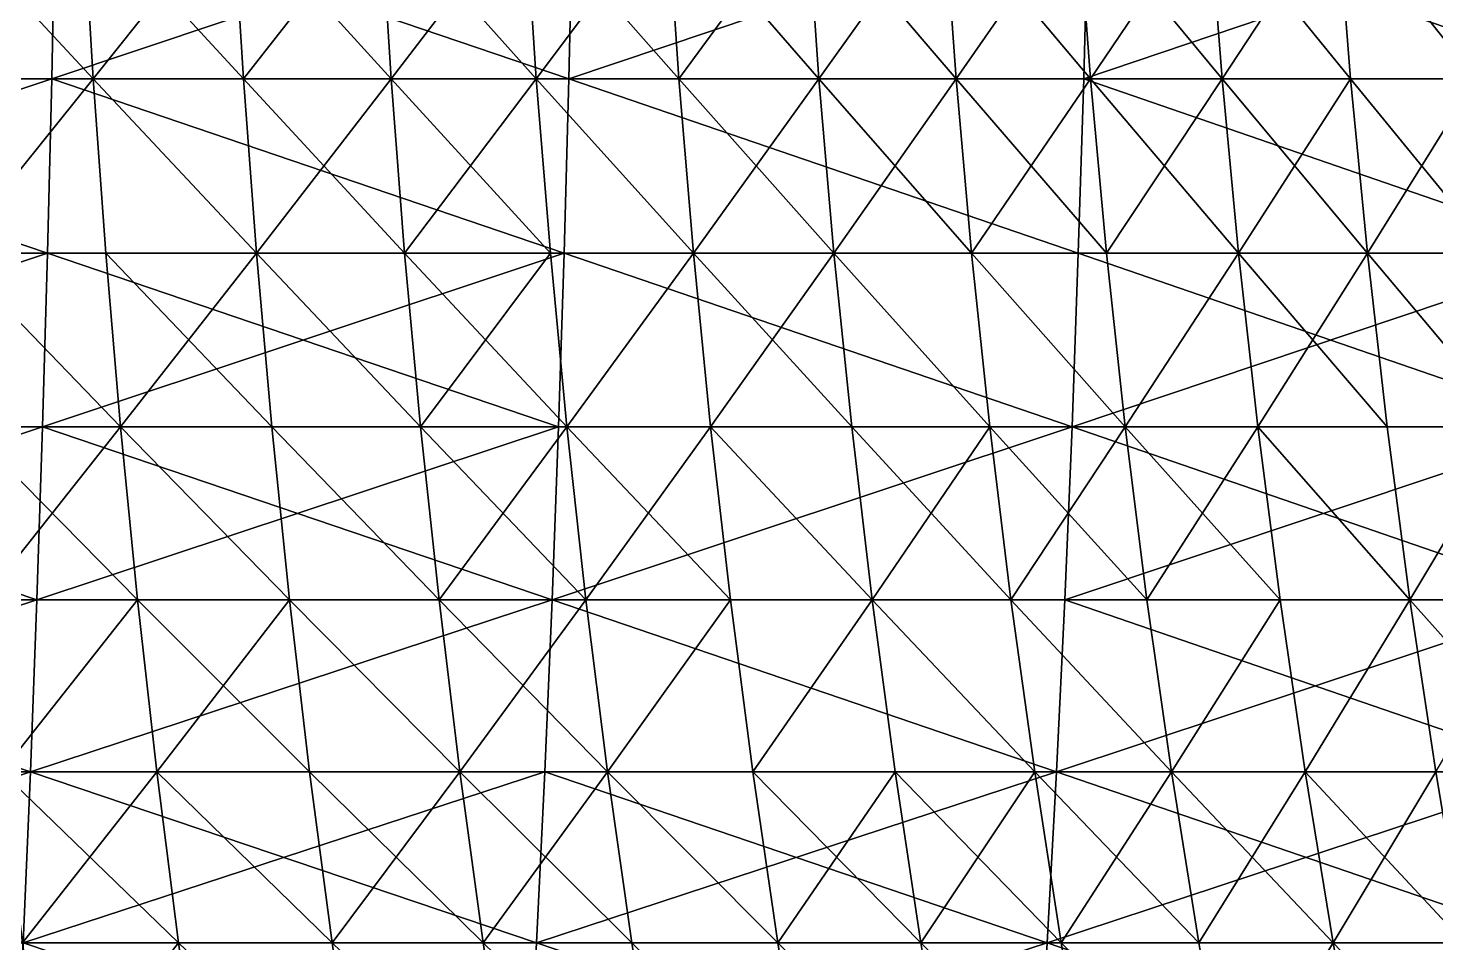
# Model space of a CAD drawing. Header units: millimetres. Extents: x -3250 to 6200, y -3250 to 3250.
# Drawn here: x 4213 to 4372.6, y -197.4 to -93.7 of the extents above; entities that cross this region are included whole.
import ezdxf

# ---------------------------------------------------------------- set-up
doc = ezdxf.new("R2010")
doc.units = ezdxf.units.MM
doc.header["$MEASUREMENT"] = 0
doc.layers.add('MESH_3D', color=2, linetype='CONTINUOUS')

msp = doc.modelspace()

# ---------------------------------------------------------------- linework, layer by layer
at = {"layer": 'MESH_3D'}
for points in [[(4156.78, -99.47, 432.95), (4216.07, -79.65, 440.38), (4215.68, -99.47, 442.58)], [(4157.11, -79.65, 430.74), (4216.07, -79.65, 440.38), (4156.78, -99.47, 432.95)], [(4216.07, -79.65, 26259.62), (4157.11, -79.65, 26269.26), (4156.78, -99.47, 26267.05)], [(4216.07, -79.65, 26259.62), (4156.78, -99.47, 26267.05), (4215.68, -99.47, 26257.42)], [(4203.1, -99.47, 2101.8), (4219.22, -79.65, 2113.98), (4201.99, -79.65, 2103.74)], [(4220.39, -99.47, 24587.93), (4203.1, -99.47, 24598.2), (4201.99, -79.65, 24596.26)], [(4220.39, -99.47, 24587.93), (4201.99, -79.65, 24596.26), (4219.22, -79.65, 24586.02)], [(4203.1, -99.47, 2101.8), (4220.39, -99.47, 2112.07), (4219.22, -79.65, 2113.98)], [(4216.07, -79.65, 440.38), (4274.32, -99.47, 453.67), (4215.68, -99.47, 442.58)], [(4274.76, -79.65, 26248.52), (4216.07, -79.65, 26259.62), (4215.68, -99.47, 26257.42)], [(4274.76, -79.65, 26248.52), (4215.68, -99.47, 26257.42), (4274.32, -99.47, 26246.33)], [(4216.07, -79.65, 440.38), (4274.76, -79.65, 451.48), (4274.32, -99.47, 453.67)], [(4220.39, -99.47, 2112.07), (4236.19, -79.65, 2124.64), (4219.22, -79.65, 2113.98)], [(4237.41, -99.47, 24577.24), (4219.22, -79.65, 24586.02), (4236.19, -79.65, 24575.36)], [(4237.41, -99.47, 24577.24), (4220.39, -99.47, 24587.93), (4219.22, -79.65, 24586.02)], [(4220.39, -99.47, 2112.07), (4237.41, -99.47, 2122.76), (4236.19, -79.65, 2124.64)], [(4237.41, -99.47, 2122.76), (4252.9, -79.65, 2135.72), (4236.19, -79.65, 2124.64)], [(4254.15, -99.47, 24566.12), (4236.19, -79.65, 24575.36), (4252.9, -79.65, 24564.28)], [(4254.15, -99.47, 24566.12), (4237.41, -99.47, 24577.24), (4236.19, -79.65, 24575.36)], [(4237.41, -99.47, 2122.76), (4254.15, -99.47, 2133.88), (4252.9, -79.65, 2135.72)], [(4254.15, -99.47, 2133.88), (4269.32, -79.65, 2147.22), (4252.9, -79.65, 2135.72)], [(4270.62, -99.47, 24554.59), (4254.15, -99.47, 24566.12), (4252.9, -79.65, 24564.28)], [(4270.62, -99.47, 24554.59), (4252.9, -79.65, 24564.28), (4269.32, -79.65, 24552.78)], [(4254.15, -99.47, 2133.88), (4270.62, -99.47, 2145.41), (4269.32, -79.65, 2147.22)], [(4270.62, -99.47, 2145.41), (4285.44, -79.65, 2159.13), (4269.32, -79.65, 2147.22)], [(4286.79, -99.47, 24542.66), (4270.62, -99.47, 24554.59), (4269.32, -79.65, 24552.78)], [(4286.79, -99.47, 24542.66), (4269.32, -79.65, 24552.78), (4285.44, -79.65, 24540.87)], [(4270.62, -99.47, 2145.41), (4286.79, -99.47, 2157.34), (4285.44, -79.65, 2159.13)], [(4274.32, -99.47, 453.67), (4333.17, -79.65, 464.05), (4332.67, -99.47, 466.23)], [(4274.76, -79.65, 451.48), (4333.17, -79.65, 464.05), (4274.32, -99.47, 453.67)], [(4333.17, -79.65, 26235.95), (4274.32, -99.47, 26246.33), (4332.67, -99.47, 26233.77)], [(4333.17, -79.65, 26235.95), (4274.76, -79.65, 26248.52), (4274.32, -99.47, 26246.33)], [(4286.79, -99.47, 2157.34), (4301.27, -79.65, 2171.43), (4285.44, -79.65, 2159.13)], [(4302.66, -99.47, 24530.32), (4286.79, -99.47, 24542.66), (4285.44, -79.65, 24540.87)], [(4302.66, -99.47, 24530.32), (4285.44, -79.65, 24540.87), (4301.27, -79.65, 24528.57)], [(4286.79, -99.47, 2157.34), (4302.66, -99.47, 2169.68), (4301.27, -79.65, 2171.43)], [(4302.66, -99.47, 2169.68), (4316.79, -79.65, 2184.12), (4301.27, -79.65, 2171.43)], [(4318.22, -99.47, 24517.59), (4302.66, -99.47, 24530.32), (4301.27, -79.65, 24528.57)], [(4318.22, -99.47, 24517.59), (4301.27, -79.65, 24528.57), (4316.79, -79.65, 24515.88)], [(4302.66, -99.47, 2169.68), (4318.22, -99.47, 2182.41), (4316.79, -79.65, 2184.12)], [(4318.22, -99.47, 2182.41), (4331.98, -79.65, 2197.19), (4316.79, -79.65, 2184.12)], [(4333.46, -99.47, 24504.48), (4316.79, -79.65, 24515.88), (4331.98, -79.65, 24502.81)], [(4333.46, -99.47, 24504.48), (4318.22, -99.47, 24517.59), (4316.79, -79.65, 24515.88)], [(4318.22, -99.47, 2182.41), (4333.46, -99.47, 2195.52), (4331.98, -79.65, 2197.19)], [(4333.46, -99.47, 2195.52), (4346.84, -79.65, 2210.64), (4331.98, -79.65, 2197.19)], [(4348.36, -99.47, 24490.99), (4333.46, -99.47, 24504.48), (4331.98, -79.65, 24502.81)], [(4348.36, -99.47, 24490.99), (4331.98, -79.65, 24502.81), (4346.84, -79.65, 24489.36)], [(4333.17, -79.65, 464.05), (4390.69, -99.47, 480.23), (4332.67, -99.47, 466.23)], [(4391.24, -79.65, 26221.93), (4332.67, -99.47, 26233.77), (4390.69, -99.47, 26219.77)], [(4391.24, -79.65, 26221.93), (4333.17, -79.65, 26235.95), (4332.67, -99.47, 26233.77)], [(4333.17, -79.65, 464.05), (4391.24, -79.65, 478.07), (4390.69, -99.47, 480.23)], [(4333.46, -99.47, 2195.52), (4348.36, -99.47, 2209.01), (4346.84, -79.65, 2210.64)], [(4348.36, -99.47, 2209.01), (4361.37, -79.65, 2224.46), (4346.84, -79.65, 2210.64)], [(4362.92, -99.47, 24477.14), (4348.36, -99.47, 24490.99), (4346.84, -79.65, 24489.36)], [(4362.92, -99.47, 24477.14), (4346.84, -79.65, 24489.36), (4361.37, -79.65, 24475.54)], [(4348.36, -99.47, 2209.01), (4362.92, -99.47, 2222.86), (4361.37, -79.65, 2224.46)], [(4361.37, -79.65, 2224.46), (4377.14, -99.47, 2237.08), (4375.54, -79.65, 2238.63)], [(4362.92, -99.47, 2222.86), (4377.14, -99.47, 2237.08), (4361.37, -79.65, 2224.46)], [(4377.14, -99.47, 24462.92), (4362.92, -99.47, 24477.14), (4361.37, -79.65, 24475.54)], [(4377.14, -99.47, 24462.92), (4361.37, -79.65, 24475.54), (4375.54, -79.65, 24461.37)], [(4156.78, -99.47, 432.95), (4215.2, -119.23, 445.26), (4156.37, -119.23, 435.64)], [(4215.68, -99.47, 26257.42), (4156.37, -119.23, 26264.36), (4215.2, -119.23, 26254.74)], [(4215.68, -99.47, 26257.42), (4156.78, -99.47, 26267.05), (4156.37, -119.23, 26264.36)], [(4156.78, -99.47, 432.95), (4215.68, -99.47, 442.58), (4215.2, -119.23, 445.26)], [(4204.47, -119.23, 2099.44), (4220.39, -99.47, 2112.07), (4203.1, -99.47, 2101.8)], [(4220.39, -99.47, 24587.93), (4204.47, -119.23, 24600.56), (4203.1, -99.47, 24598.2)], [(4204.47, -119.23, 2099.44), (4221.81, -119.23, 2109.74), (4220.39, -99.47, 2112.07)], [(4221.81, -119.23, 24590.26), (4204.47, -119.23, 24600.56), (4220.39, -99.47, 24587.93)], [(4215.68, -99.47, 442.58), (4273.78, -119.23, 456.34), (4215.2, -119.23, 445.26)], [(4273.78, -119.23, 26243.66), (4215.68, -99.47, 26257.42), (4215.2, -119.23, 26254.74)], [(4215.68, -99.47, 442.58), (4274.32, -99.47, 453.67), (4273.78, -119.23, 456.34)], [(4274.32, -99.47, 26246.33), (4215.68, -99.47, 26257.42), (4273.78, -119.23, 26243.66)], [(4220.39, -99.47, 2112.07), (4238.88, -119.23, 2120.47), (4237.41, -99.47, 2122.76)], [(4221.81, -119.23, 2109.74), (4238.88, -119.23, 2120.47), (4220.39, -99.47, 2112.07)], [(4238.88, -119.23, 24579.53), (4220.39, -99.47, 24587.93), (4237.41, -99.47, 24577.24)], [(4238.88, -119.23, 24579.53), (4221.81, -119.23, 24590.26), (4220.39, -99.47, 24587.93)], [(4238.88, -119.23, 2120.47), (4254.15, -99.47, 2133.88), (4237.41, -99.47, 2122.76)], [(4255.69, -119.23, 24568.37), (4237.41, -99.47, 24577.24), (4254.15, -99.47, 24566.12)], [(4255.69, -119.23, 24568.37), (4238.88, -119.23, 24579.53), (4237.41, -99.47, 24577.24)], [(4238.88, -119.23, 2120.47), (4255.69, -119.23, 2131.63), (4254.15, -99.47, 2133.88)], [(4255.69, -119.23, 2131.63), (4270.62, -99.47, 2145.41), (4254.15, -99.47, 2133.88)], [(4272.21, -119.23, 24556.81), (4255.69, -119.23, 24568.37), (4254.15, -99.47, 24566.12)], [(4272.21, -119.23, 24556.81), (4254.15, -99.47, 24566.12), (4270.62, -99.47, 24554.59)], [(4255.69, -119.23, 2131.63), (4272.21, -119.23, 2143.19), (4270.62, -99.47, 2145.41)], [(4270.62, -99.47, 2145.41), (4288.44, -119.23, 2155.17), (4286.79, -99.47, 2157.34)], [(4272.21, -119.23, 2143.19), (4288.44, -119.23, 2155.17), (4270.62, -99.47, 2145.41)], [(4288.44, -119.23, 24544.83), (4270.62, -99.47, 24554.59), (4286.79, -99.47, 24542.66)], [(4288.44, -119.23, 24544.83), (4272.21, -119.23, 24556.81), (4270.62, -99.47, 24554.59)], [(4274.32, -99.47, 453.67), (4332.06, -119.23, 468.88), (4273.78, -119.23, 456.34)], [(4332.06, -119.23, 26231.12), (4274.32, -99.47, 26246.33), (4273.78, -119.23, 26243.66)], [(4274.32, -99.47, 453.67), (4332.67, -99.47, 466.23), (4332.06, -119.23, 468.88)], [(4332.67, -99.47, 26233.77), (4274.32, -99.47, 26246.33), (4332.06, -119.23, 26231.12)], [(4288.44, -119.23, 2155.17), (4302.66, -99.47, 2169.68), (4286.79, -99.47, 2157.34)], [(4304.36, -119.23, 24532.45), (4288.44, -119.23, 24544.83), (4286.79, -99.47, 24542.66)], [(4304.36, -119.23, 24532.45), (4286.79, -99.47, 24542.66), (4302.66, -99.47, 24530.32)], [(4288.44, -119.23, 2155.17), (4304.36, -119.23, 2167.55), (4302.66, -99.47, 2169.68)], [(4304.36, -119.23, 2167.55), (4318.22, -99.47, 2182.41), (4302.66, -99.47, 2169.68)], [(4319.97, -119.23, 24519.68), (4302.66, -99.47, 24530.32), (4318.22, -99.47, 24517.59)], [(4319.97, -119.23, 24519.68), (4304.36, -119.23, 24532.45), (4302.66, -99.47, 24530.32)], [(4304.36, -119.23, 2167.55), (4319.97, -119.23, 2180.32), (4318.22, -99.47, 2182.41)], [(4319.97, -119.23, 2180.32), (4333.46, -99.47, 2195.52), (4318.22, -99.47, 2182.41)], [(4335.26, -119.23, 24506.52), (4319.97, -119.23, 24519.68), (4318.22, -99.47, 24517.59)], [(4335.26, -119.23, 24506.52), (4318.22, -99.47, 24517.59), (4333.46, -99.47, 24504.48)], [(4319.97, -119.23, 2180.32), (4335.26, -119.23, 2193.48), (4333.46, -99.47, 2195.52)], [(4332.67, -99.47, 466.23), (4390.01, -119.23, 482.87), (4332.06, -119.23, 468.88)], [(4390.01, -119.23, 26217.13), (4332.67, -99.47, 26233.77), (4332.06, -119.23, 26231.12)], [(4332.67, -99.47, 466.23), (4390.69, -99.47, 480.23), (4390.01, -119.23, 482.87)], [(4390.69, -99.47, 26219.77), (4332.67, -99.47, 26233.77), (4390.01, -119.23, 26217.13)], [(4335.26, -119.23, 2193.48), (4348.36, -99.47, 2209.01), (4333.46, -99.47, 2195.52)], [(4350.22, -119.23, 24492.99), (4333.46, -99.47, 24504.48), (4348.36, -99.47, 24490.99)], [(4350.22, -119.23, 24492.99), (4335.26, -119.23, 24506.52), (4333.46, -99.47, 24504.48)], [(4335.26, -119.23, 2193.48), (4350.22, -119.23, 2207.01), (4348.36, -99.47, 2209.01)], [(4350.22, -119.23, 2207.01), (4362.92, -99.47, 2222.86), (4348.36, -99.47, 2209.01)], [(4364.83, -119.23, 24479.09), (4348.36, -99.47, 24490.99), (4362.92, -99.47, 24477.14)], [(4364.83, -119.23, 24479.09), (4350.22, -119.23, 24492.99), (4348.36, -99.47, 24490.99)], [(4350.22, -119.23, 2207.01), (4364.83, -119.23, 2220.91), (4362.92, -99.47, 2222.86)], [(4364.83, -119.23, 2220.91), (4377.14, -99.47, 2237.08), (4362.92, -99.47, 2222.86)], [(4379.09, -119.23, 24464.83), (4364.83, -119.23, 24479.09), (4362.92, -99.47, 24477.14)], [(4379.09, -119.23, 24464.83), (4362.92, -99.47, 24477.14), (4377.14, -99.47, 24462.92)], [(4364.83, -119.23, 2220.91), (4379.09, -119.23, 2235.17), (4377.14, -99.47, 2237.08)], [(4155.89, -138.92, 438.82), (4215.2, -119.23, 445.26), (4214.65, -138.92, 448.43)], [(4156.37, -119.23, 435.64), (4215.2, -119.23, 445.26), (4155.89, -138.92, 438.82)], [(4215.2, -119.23, 26254.74), (4155.89, -138.92, 26261.18), (4214.65, -138.92, 26251.57)], [(4215.2, -119.23, 26254.74), (4156.37, -119.23, 26264.36), (4155.89, -138.92, 26261.18)], [(4204.47, -119.23, 2099.44), (4223.49, -138.92, 2107), (4221.81, -119.23, 2109.74)], [(4206.08, -138.92, 2096.65), (4223.49, -138.92, 2107), (4204.47, -119.23, 2099.44)], [(4223.49, -138.92, 24593), (4206.08, -138.92, 24603.35), (4204.47, -119.23, 24600.56)], [(4223.49, -138.92, 24593), (4204.47, -119.23, 24600.56), (4221.81, -119.23, 24590.26)], [(4215.2, -119.23, 445.26), (4273.14, -138.92, 459.5), (4214.65, -138.92, 448.43)], [(4273.78, -119.23, 26243.66), (4215.2, -119.23, 26254.74), (4214.65, -138.92, 26251.57)], [(4273.78, -119.23, 26243.66), (4214.65, -138.92, 26251.57), (4273.14, -138.92, 26240.5)], [(4215.2, -119.23, 445.26), (4273.78, -119.23, 456.34), (4273.14, -138.92, 459.5)], [(4223.49, -138.92, 2107), (4238.88, -119.23, 2120.47), (4221.81, -119.23, 2109.74)], [(4240.63, -138.92, 24582.23), (4221.81, -119.23, 24590.26), (4238.88, -119.23, 24579.53)], [(4240.63, -138.92, 24582.23), (4223.49, -138.92, 24593), (4221.81, -119.23, 24590.26)], [(4223.49, -138.92, 2107), (4240.63, -138.92, 2117.77), (4238.88, -119.23, 2120.47)], [(4238.88, -119.23, 2120.47), (4257.5, -138.92, 2128.97), (4255.69, -119.23, 2131.63)], [(4240.63, -138.92, 2117.77), (4257.5, -138.92, 2128.97), (4238.88, -119.23, 2120.47)], [(4257.5, -138.92, 24571.03), (4238.88, -119.23, 24579.53), (4255.69, -119.23, 24568.37)], [(4257.5, -138.92, 24571.03), (4240.63, -138.92, 24582.23), (4238.88, -119.23, 24579.53)], [(4257.5, -138.92, 2128.97), (4272.21, -119.23, 2143.19), (4255.69, -119.23, 2131.63)], [(4274.09, -138.92, 24559.42), (4257.5, -138.92, 24571.03), (4255.69, -119.23, 24568.37)], [(4274.09, -138.92, 24559.42), (4255.69, -119.23, 24568.37), (4272.21, -119.23, 24556.81)], [(4257.5, -138.92, 2128.97), (4274.09, -138.92, 2140.58), (4272.21, -119.23, 2143.19)], [(4274.09, -138.92, 2140.58), (4288.44, -119.23, 2155.17), (4272.21, -119.23, 2143.19)], [(4288.44, -119.23, 24544.83), (4274.09, -138.92, 24559.42), (4272.21, -119.23, 24556.81)], [(4273.78, -119.23, 456.34), (4331.35, -138.92, 472.02), (4273.14, -138.92, 459.5)], [(4331.35, -138.92, 26227.98), (4273.78, -119.23, 26243.66), (4273.14, -138.92, 26240.5)], [(4273.78, -119.23, 456.34), (4332.06, -119.23, 468.88), (4331.35, -138.92, 472.02)], [(4332.06, -119.23, 26231.12), (4273.78, -119.23, 26243.66), (4331.35, -138.92, 26227.98)], [(4274.09, -138.92, 2140.58), (4290.38, -138.92, 2152.61), (4288.44, -119.23, 2155.17)], [(4290.38, -138.92, 24547.39), (4274.09, -138.92, 24559.42), (4288.44, -119.23, 24544.83)], [(4288.44, -119.23, 2155.17), (4306.37, -138.92, 2165.03), (4304.36, -119.23, 2167.55)], [(4290.38, -138.92, 2152.61), (4306.37, -138.92, 2165.03), (4288.44, -119.23, 2155.17)], [(4304.36, -119.23, 24532.45), (4290.38, -138.92, 24547.39), (4288.44, -119.23, 24544.83)], [(4306.37, -138.92, 24534.97), (4290.38, -138.92, 24547.39), (4304.36, -119.23, 24532.45)], [(4304.36, -119.23, 2167.55), (4322.04, -138.92, 2177.85), (4319.97, -119.23, 2180.32)], [(4306.37, -138.92, 2165.03), (4322.04, -138.92, 2177.85), (4304.36, -119.23, 2167.55)], [(4322.04, -138.92, 24522.15), (4306.37, -138.92, 24534.97), (4304.36, -119.23, 24532.45)], [(4322.04, -138.92, 24522.15), (4304.36, -119.23, 24532.45), (4319.97, -119.23, 24519.68)], [(4319.97, -119.23, 2180.32), (4337.39, -138.92, 2191.06), (4335.26, -119.23, 2193.48)], [(4322.04, -138.92, 2177.85), (4337.39, -138.92, 2191.06), (4319.97, -119.23, 2180.32)], [(4337.39, -138.92, 24508.94), (4319.97, -119.23, 24519.68), (4335.26, -119.23, 24506.52)], [(4337.39, -138.92, 24508.94), (4322.04, -138.92, 24522.15), (4319.97, -119.23, 24519.68)], [(4331.35, -138.92, 472.02), (4390.01, -119.23, 482.87), (4389.22, -138.92, 485.99)], [(4332.06, -119.23, 468.88), (4390.01, -119.23, 482.87), (4331.35, -138.92, 472.02)], [(4389.22, -138.92, 26214.01), (4332.06, -119.23, 26231.12), (4331.35, -138.92, 26227.98)], [(4390.01, -119.23, 26217.13), (4332.06, -119.23, 26231.12), (4389.22, -138.92, 26214.01)], [(4337.39, -138.92, 2191.06), (4350.22, -119.23, 2207.01), (4335.26, -119.23, 2193.48)], [(4350.22, -119.23, 24492.99), (4337.39, -138.92, 24508.94), (4335.26, -119.23, 24506.52)], [(4337.39, -138.92, 2191.06), (4352.4, -138.92, 2204.65), (4350.22, -119.23, 2207.01)], [(4352.4, -138.92, 24495.35), (4337.39, -138.92, 24508.94), (4350.22, -119.23, 24492.99)], [(4352.4, -138.92, 2204.65), (4364.83, -119.23, 2220.91), (4350.22, -119.23, 2207.01)], [(4367.08, -138.92, 24481.39), (4350.22, -119.23, 24492.99), (4364.83, -119.23, 24479.09)], [(4367.08, -138.92, 24481.39), (4352.4, -138.92, 24495.35), (4350.22, -119.23, 24492.99)], [(4352.4, -138.92, 2204.65), (4367.08, -138.92, 2218.61), (4364.83, -119.23, 2220.91)], [(4364.83, -119.23, 2220.91), (4381.39, -138.92, 2232.92), (4379.09, -119.23, 2235.17)], [(4367.08, -138.92, 2218.61), (4381.39, -138.92, 2232.92), (4364.83, -119.23, 2220.91)], [(4381.39, -138.92, 24467.08), (4367.08, -138.92, 24481.39), (4364.83, -119.23, 24479.09)], [(4381.39, -138.92, 24467.08), (4364.83, -119.23, 24479.09), (4379.09, -119.23, 24464.83)], [(4155.89, -138.92, 438.82), (4214, -158.52, 452.08), (4155.34, -158.52, 442.49)], [(4214.65, -138.92, 26251.57), (4155.89, -138.92, 26261.18), (4155.34, -158.52, 26257.51)], [(4214.65, -138.92, 26251.57), (4155.34, -158.52, 26257.51), (4214, -158.52, 26247.92)], [(4155.89, -138.92, 438.82), (4214.65, -138.92, 448.43), (4214, -158.52, 452.08)], [(4207.93, -158.52, 2093.44), (4223.49, -138.92, 2107), (4206.08, -138.92, 2096.65)], [(4225.42, -158.52, 24596.17), (4207.93, -158.52, 24606.56), (4206.08, -138.92, 24603.35)], [(4225.42, -158.52, 24596.17), (4206.08, -138.92, 24603.35), (4223.49, -138.92, 24593)], [(4207.93, -158.52, 2093.44), (4225.42, -158.52, 2103.83), (4223.49, -138.92, 2107)], [(4214.65, -138.92, 448.43), (4272.41, -158.52, 463.13), (4214, -158.52, 452.08)], [(4273.14, -138.92, 26240.5), (4214, -158.52, 26247.92), (4272.41, -158.52, 26236.87)], [(4273.14, -138.92, 26240.5), (4214.65, -138.92, 26251.57), (4214, -158.52, 26247.92)], [(4214.65, -138.92, 448.43), (4273.14, -138.92, 459.5), (4272.41, -158.52, 463.13)], [(4223.49, -138.92, 2107), (4242.64, -158.52, 2114.65), (4240.63, -138.92, 2117.77)], [(4225.42, -158.52, 2103.83), (4242.64, -158.52, 2114.65), (4223.49, -138.92, 2107)], [(4242.64, -158.52, 24585.35), (4225.42, -158.52, 24596.17), (4223.49, -138.92, 24593)], [(4242.64, -158.52, 24585.35), (4223.49, -138.92, 24593), (4240.63, -138.92, 24582.23)], [(4240.63, -138.92, 2117.77), (4259.59, -158.52, 2125.9), (4257.5, -138.92, 2128.97)], [(4242.64, -158.52, 2114.65), (4259.59, -158.52, 2125.9), (4240.63, -138.92, 2117.77)], [(4259.59, -158.52, 24574.1), (4242.64, -158.52, 24585.35), (4240.63, -138.92, 24582.23)], [(4259.59, -158.52, 24574.1), (4240.63, -138.92, 24582.23), (4257.5, -138.92, 24571.03)], [(4259.59, -158.52, 2125.9), (4274.09, -138.92, 2140.58), (4257.5, -138.92, 2128.97)], [(4276.25, -158.52, 24562.43), (4257.5, -138.92, 24571.03), (4274.09, -138.92, 24559.42)], [(4276.25, -158.52, 24562.43), (4259.59, -158.52, 24574.1), (4257.5, -138.92, 24571.03)], [(4259.59, -158.52, 2125.9), (4276.25, -158.52, 2137.57), (4274.09, -138.92, 2140.58)], [(4272.41, -158.52, 463.13), (4331.35, -138.92, 472.02), (4330.52, -158.52, 475.64)], [(4273.14, -138.92, 459.5), (4331.35, -138.92, 472.02), (4272.41, -158.52, 463.13)], [(4331.35, -138.92, 26227.98), (4272.41, -158.52, 26236.87), (4330.52, -158.52, 26224.36)], [(4331.35, -138.92, 26227.98), (4273.14, -138.92, 26240.5), (4272.41, -158.52, 26236.87)], [(4276.25, -158.52, 2137.57), (4290.38, -138.92, 2152.61), (4274.09, -138.92, 2140.58)], [(4292.62, -158.52, 24550.35), (4276.25, -158.52, 24562.43), (4274.09, -138.92, 24559.42)], [(4292.62, -158.52, 24550.35), (4274.09, -138.92, 24559.42), (4290.38, -138.92, 24547.39)], [(4276.25, -158.52, 2137.57), (4292.62, -158.52, 2149.65), (4290.38, -138.92, 2152.61)], [(4290.38, -138.92, 2152.61), (4308.68, -158.52, 2162.13), (4306.37, -138.92, 2165.03)], [(4292.62, -158.52, 2149.65), (4308.68, -158.52, 2162.13), (4290.38, -138.92, 2152.61)], [(4308.68, -158.52, 24537.87), (4290.38, -138.92, 24547.39), (4306.37, -138.92, 24534.97)], [(4308.68, -158.52, 24537.87), (4292.62, -158.52, 24550.35), (4290.38, -138.92, 24547.39)], [(4308.68, -158.52, 2162.13), (4322.04, -138.92, 2177.85), (4306.37, -138.92, 2165.03)], [(4324.43, -158.52, 24524.99), (4308.68, -158.52, 24537.87), (4306.37, -138.92, 24534.97)], [(4324.43, -158.52, 24524.99), (4306.37, -138.92, 24534.97), (4322.04, -138.92, 24522.15)], [(4308.68, -158.52, 2162.13), (4324.43, -158.52, 2175.01), (4322.04, -138.92, 2177.85)], [(4324.43, -158.52, 2175.01), (4337.39, -138.92, 2191.06), (4322.04, -138.92, 2177.85)], [(4339.84, -158.52, 24511.72), (4324.43, -158.52, 24524.99), (4322.04, -138.92, 24522.15)], [(4339.84, -158.52, 24511.72), (4322.04, -138.92, 24522.15), (4337.39, -138.92, 24508.94)], [(4324.43, -158.52, 2175.01), (4339.84, -158.52, 2188.28), (4337.39, -138.92, 2191.06)], [(4331.35, -138.92, 472.02), (4388.3, -158.52, 489.59), (4330.52, -158.52, 475.64)], [(4389.22, -138.92, 26214.01), (4330.52, -158.52, 26224.36), (4388.3, -158.52, 26210.41)], [(4389.22, -138.92, 26214.01), (4331.35, -138.92, 26227.98), (4330.52, -158.52, 26224.36)], [(4331.35, -138.92, 472.02), (4389.22, -138.92, 485.99), (4388.3, -158.52, 489.59)], [(4339.84, -158.52, 2188.28), (4352.4, -138.92, 2204.65), (4337.39, -138.92, 2191.06)], [(4354.93, -158.52, 24498.07), (4337.39, -138.92, 24508.94), (4352.4, -138.92, 24495.35)], [(4354.93, -158.52, 24498.07), (4339.84, -158.52, 24511.72), (4337.39, -138.92, 24508.94)], [(4339.84, -158.52, 2188.28), (4354.93, -158.52, 2201.93), (4352.4, -138.92, 2204.65)], [(4352.4, -138.92, 2204.65), (4369.66, -158.52, 2215.95), (4367.08, -138.92, 2218.61)], [(4354.93, -158.52, 2201.93), (4369.66, -158.52, 2215.95), (4352.4, -138.92, 2204.65)], [(4369.66, -158.52, 24484.05), (4352.4, -138.92, 24495.35), (4367.08, -138.92, 24481.39)], [(4369.66, -158.52, 24484.05), (4354.93, -158.52, 24498.07), (4352.4, -138.92, 24495.35)], [(4369.66, -158.52, 2215.95), (4381.39, -138.92, 2232.92), (4367.08, -138.92, 2218.61)], [(4381.39, -138.92, 24467.08), (4369.66, -158.52, 24484.05), (4367.08, -138.92, 24481.39)], [(4369.66, -158.52, 2215.95), (4384.05, -158.52, 2230.34), (4381.39, -138.92, 2232.92)], [(4384.05, -158.52, 24469.66), (4369.66, -158.52, 24484.05), (4381.39, -138.92, 24467.08)], [(4155.34, -158.52, 442.49), (4213.27, -178.02, 456.21), (4154.71, -178.02, 446.64)], [(4214, -158.52, 26247.92), (4155.34, -158.52, 26257.51), (4154.71, -178.02, 26253.36)], [(4214, -158.52, 26247.92), (4154.71, -178.02, 26253.36), (4213.27, -178.02, 26243.79)], [(4155.34, -158.52, 442.49), (4214, -158.52, 452.08), (4213.27, -178.02, 456.21)], [(4210.03, -178.02, 2089.81), (4225.42, -158.52, 2103.83), (4207.93, -158.52, 2093.44)], [(4225.42, -158.52, 24596.17), (4210.03, -178.02, 24610.19), (4207.93, -158.52, 24606.56)], [(4210.03, -178.02, 2089.81), (4227.61, -178.02, 2100.25), (4225.42, -158.52, 2103.83)], [(4227.61, -178.02, 24599.75), (4210.03, -178.02, 24610.19), (4225.42, -158.52, 24596.17)], [(4213.27, -178.02, 456.21), (4272.41, -158.52, 463.13), (4271.58, -178.02, 467.25)], [(4214, -158.52, 452.08), (4272.41, -158.52, 463.13), (4213.27, -178.02, 456.21)], [(4272.41, -158.52, 26236.87), (4214, -158.52, 26247.92), (4213.27, -178.02, 26243.79)], [(4272.41, -158.52, 26236.87), (4213.27, -178.02, 26243.79), (4271.58, -178.02, 26232.75)], [(4227.61, -178.02, 2100.25), (4242.64, -158.52, 2114.65), (4225.42, -158.52, 2103.83)], [(4244.92, -178.02, 24588.87), (4225.42, -158.52, 24596.17), (4242.64, -158.52, 24585.35)], [(4244.92, -178.02, 24588.87), (4227.61, -178.02, 24599.75), (4225.42, -158.52, 24596.17)], [(4227.61, -178.02, 2100.25), (4244.92, -178.02, 2111.13), (4242.64, -158.52, 2114.65)], [(4242.64, -158.52, 2114.65), (4261.95, -178.02, 2122.44), (4259.59, -158.52, 2125.9)], [(4244.92, -178.02, 2111.13), (4261.95, -178.02, 2122.44), (4242.64, -158.52, 2114.65)], [(4261.95, -178.02, 24577.56), (4244.92, -178.02, 24588.87), (4242.64, -158.52, 24585.35)], [(4261.95, -178.02, 24577.56), (4242.64, -158.52, 24585.35), (4259.59, -158.52, 24574.1)], [(4261.95, -178.02, 2122.44), (4276.25, -158.52, 2137.57), (4259.59, -158.52, 2125.9)], [(4278.7, -178.02, 24565.84), (4261.95, -178.02, 24577.56), (4259.59, -158.52, 24574.1)], [(4278.7, -178.02, 24565.84), (4259.59, -158.52, 24574.1), (4276.25, -158.52, 24562.43)], [(4261.95, -178.02, 2122.44), (4278.7, -178.02, 2134.16), (4276.25, -158.52, 2137.57)], [(4272.41, -158.52, 463.13), (4329.59, -178.02, 479.73), (4271.58, -178.02, 467.25)], [(4329.59, -178.02, 26220.27), (4272.41, -158.52, 26236.87), (4271.58, -178.02, 26232.75)], [(4272.41, -158.52, 463.13), (4330.52, -158.52, 475.64), (4329.59, -178.02, 479.73)], [(4330.52, -158.52, 26224.36), (4272.41, -158.52, 26236.87), (4329.59, -178.02, 26220.27)], [(4278.7, -178.02, 2134.16), (4292.62, -158.52, 2149.65), (4276.25, -158.52, 2137.57)], [(4292.62, -158.52, 24550.35), (4278.7, -178.02, 24565.84), (4276.25, -158.52, 24562.43)], [(4278.7, -178.02, 2134.16), (4295.15, -178.02, 2146.31), (4292.62, -158.52, 2149.65)], [(4295.15, -178.02, 24553.69), (4278.7, -178.02, 24565.84), (4292.62, -158.52, 24550.35)], [(4295.15, -178.02, 2146.31), (4308.68, -158.52, 2162.13), (4292.62, -158.52, 2149.65)], [(4308.68, -158.52, 24537.87), (4295.15, -178.02, 24553.69), (4292.62, -158.52, 24550.35)], [(4295.15, -178.02, 2146.31), (4311.3, -178.02, 2158.85), (4308.68, -158.52, 2162.13)], [(4311.3, -178.02, 24541.15), (4295.15, -178.02, 24553.69), (4308.68, -158.52, 24537.87)], [(4308.68, -158.52, 2162.13), (4327.12, -178.02, 2171.8), (4324.43, -158.52, 2175.01)], [(4311.3, -178.02, 2158.85), (4327.12, -178.02, 2171.8), (4308.68, -158.52, 2162.13)], [(4327.12, -178.02, 24528.2), (4308.68, -158.52, 24537.87), (4324.43, -158.52, 24524.99)], [(4327.12, -178.02, 24528.2), (4311.3, -178.02, 24541.15), (4308.68, -158.52, 24537.87)], [(4324.43, -158.52, 2175.01), (4342.62, -178.02, 2185.14), (4339.84, -158.52, 2188.28)], [(4327.12, -178.02, 2171.8), (4342.62, -178.02, 2185.14), (4324.43, -158.52, 2175.01)], [(4342.62, -178.02, 24514.86), (4327.12, -178.02, 24528.2), (4324.43, -158.52, 24524.99)], [(4342.62, -178.02, 24514.86), (4324.43, -158.52, 24524.99), (4339.84, -158.52, 24511.72)], [(4329.59, -178.02, 479.73), (4388.3, -158.52, 489.59), (4387.27, -178.02, 493.65)], [(4330.52, -158.52, 475.64), (4388.3, -158.52, 489.59), (4329.59, -178.02, 479.73)], [(4387.27, -178.02, 26206.35), (4330.52, -158.52, 26224.36), (4329.59, -178.02, 26220.27)], [(4388.3, -158.52, 26210.41), (4330.52, -158.52, 26224.36), (4387.27, -178.02, 26206.35)], [(4342.62, -178.02, 2185.14), (4354.93, -158.52, 2201.93), (4339.84, -158.52, 2188.28)], [(4354.93, -158.52, 24498.07), (4342.62, -178.02, 24514.86), (4339.84, -158.52, 24511.72)], [(4342.62, -178.02, 2185.14), (4357.78, -178.02, 2198.86), (4354.93, -158.52, 2201.93)], [(4357.78, -178.02, 24501.14), (4342.62, -178.02, 24514.86), (4354.93, -158.52, 24498.07)], [(4357.78, -178.02, 2198.86), (4369.66, -158.52, 2215.95), (4354.93, -158.52, 2201.93)], [(4369.66, -158.52, 24484.05), (4357.78, -178.02, 24501.14), (4354.93, -158.52, 24498.07)], [(4357.78, -178.02, 2198.86), (4372.59, -178.02, 2212.95), (4369.66, -158.52, 2215.95)], [(4372.59, -178.02, 24487.05), (4357.78, -178.02, 24501.14), (4369.66, -158.52, 24484.05)], [(4372.59, -178.02, 2212.95), (4384.05, -158.52, 2230.34), (4369.66, -158.52, 2215.95)], [(4387.05, -178.02, 24472.59), (4372.59, -178.02, 24487.05), (4369.66, -158.52, 24484.05)], [(4387.05, -178.02, 24472.59), (4369.66, -158.52, 24484.05), (4384.05, -158.52, 24469.66)], [(4213.27, -178.02, 26243.79), (4154.71, -178.02, 26253.36), (4154.01, -197.41, 26248.73)], [(4213.27, -178.02, 26243.79), (4154.01, -197.41, 26248.73), (4212.46, -197.41, 26239.18)], [(4154.71, -178.02, 446.64), (4213.27, -178.02, 456.21), (4212.46, -197.41, 460.82)], [(4212.37, -197.41, 2085.76), (4227.61, -178.02, 2100.25), (4210.03, -178.02, 2089.81)], [(4230.05, -197.41, 24603.74), (4210.03, -178.02, 24610.19), (4227.61, -178.02, 24599.75)], [(4230.05, -197.41, 24603.74), (4212.37, -197.41, 24614.24), (4210.03, -178.02, 24610.19)], [(4212.37, -197.41, 2085.76), (4230.05, -197.41, 2096.26), (4227.61, -178.02, 2100.25)], [(4213.27, -178.02, 456.21), (4270.65, -197.41, 471.83), (4212.46, -197.41, 460.82)], [(4271.58, -178.02, 26232.75), (4213.27, -178.02, 26243.79), (4212.46, -197.41, 26239.18)], [(4271.58, -178.02, 26232.75), (4212.46, -197.41, 26239.18), (4270.65, -197.41, 26228.17)], [(4213.27, -178.02, 456.21), (4271.58, -178.02, 467.25), (4270.65, -197.41, 471.83)], [(4227.61, -178.02, 2100.25), (4247.46, -197.41, 2107.2), (4244.92, -178.02, 2111.13)], [(4230.05, -197.41, 2096.26), (4247.46, -197.41, 2107.2), (4227.61, -178.02, 2100.25)], [(4247.46, -197.41, 24592.8), (4230.05, -197.41, 24603.74), (4227.61, -178.02, 24599.75)], [(4247.46, -197.41, 24592.8), (4227.61, -178.02, 24599.75), (4244.92, -178.02, 24588.87)], [(4247.46, -197.41, 2107.2), (4261.95, -178.02, 2122.44), (4244.92, -178.02, 2111.13)], [(4264.59, -197.41, 24581.43), (4244.92, -178.02, 24588.87), (4261.95, -178.02, 24577.56)], [(4264.59, -197.41, 24581.43), (4247.46, -197.41, 24592.8), (4244.92, -178.02, 24588.87)], [(4247.46, -197.41, 2107.2), (4264.59, -197.41, 2118.57), (4261.95, -178.02, 2122.44)], [(4264.59, -197.41, 2118.57), (4278.7, -178.02, 2134.16), (4261.95, -178.02, 2122.44)], [(4281.44, -197.41, 24569.64), (4264.59, -197.41, 24581.43), (4261.95, -178.02, 24577.56)], [(4281.44, -197.41, 24569.64), (4261.95, -178.02, 24577.56), (4278.7, -178.02, 24565.84)], [(4264.59, -197.41, 2118.57), (4281.44, -197.41, 2130.36), (4278.7, -178.02, 2134.16)], [(4271.58, -178.02, 467.25), (4328.55, -197.41, 484.29), (4270.65, -197.41, 471.83)], [(4329.59, -178.02, 26220.27), (4270.65, -197.41, 26228.17), (4328.55, -197.41, 26215.71)], [(4329.59, -178.02, 26220.27), (4271.58, -178.02, 26232.75), (4270.65, -197.41, 26228.17)], [(4271.58, -178.02, 467.25), (4329.59, -178.02, 479.73), (4328.55, -197.41, 484.29)], [(4278.7, -178.02, 2134.16), (4297.98, -197.41, 2142.57), (4295.15, -178.02, 2146.31)], [(4281.44, -197.41, 2130.36), (4297.98, -197.41, 2142.57), (4278.7, -178.02, 2134.16)], [(4297.98, -197.41, 24557.43), (4281.44, -197.41, 24569.64), (4278.7, -178.02, 24565.84)], [(4297.98, -197.41, 24557.43), (4278.7, -178.02, 24565.84), (4295.15, -178.02, 24553.69)], [(4297.98, -197.41, 2142.57), (4311.3, -178.02, 2158.85), (4295.15, -178.02, 2146.31)], [(4314.22, -197.41, 24544.81), (4297.98, -197.41, 24557.43), (4295.15, -178.02, 24553.69)], [(4314.22, -197.41, 24544.81), (4295.15, -178.02, 24553.69), (4311.3, -178.02, 24541.15)], [(4297.98, -197.41, 2142.57), (4314.22, -197.41, 2155.19), (4311.3, -178.02, 2158.85)], [(4314.22, -197.41, 2155.19), (4327.12, -178.02, 2171.8), (4311.3, -178.02, 2158.85)], [(4330.13, -197.41, 24531.79), (4314.22, -197.41, 24544.81), (4311.3, -178.02, 24541.15)], [(4330.13, -197.41, 24531.79), (4311.3, -178.02, 24541.15), (4327.12, -178.02, 24528.2)], [(4314.22, -197.41, 2155.19), (4330.13, -197.41, 2168.21), (4327.12, -178.02, 2171.8)], [(4330.13, -197.41, 2168.21), (4342.62, -178.02, 2185.14), (4327.12, -178.02, 2171.8)], [(4345.72, -197.41, 24518.37), (4330.13, -197.41, 24531.79), (4327.12, -178.02, 24528.2)], [(4345.72, -197.41, 24518.37), (4327.12, -178.02, 24528.2), (4342.62, -178.02, 24514.86)], [(4329.59, -178.02, 479.73), (4386.11, -197.41, 498.19), (4328.55, -197.41, 484.29)], [(4387.27, -178.02, 26206.35), (4328.55, -197.41, 26215.71), (4386.11, -197.41, 26201.81)], [(4387.27, -178.02, 26206.35), (4329.59, -178.02, 26220.27), (4328.55, -197.41, 26215.71)], [(4329.59, -178.02, 479.73), (4387.27, -178.02, 493.65), (4386.11, -197.41, 498.19)], [(4330.13, -197.41, 2168.21), (4345.72, -197.41, 2181.63), (4342.62, -178.02, 2185.14)], [(4345.72, -197.41, 2181.63), (4357.78, -178.02, 2198.86), (4342.62, -178.02, 2185.14)], [(4360.96, -197.41, 24504.58), (4342.62, -178.02, 24514.86), (4357.78, -178.02, 24501.14)], [(4360.96, -197.41, 24504.58), (4345.72, -197.41, 24518.37), (4342.62, -178.02, 24514.86)], [(4345.72, -197.41, 2181.63), (4360.96, -197.41, 2195.42), (4357.78, -178.02, 2198.86)], [(4360.96, -197.41, 2195.42), (4372.59, -178.02, 2212.95), (4357.78, -178.02, 2198.86)], [(4375.86, -197.41, 24490.4), (4357.78, -178.02, 24501.14), (4372.59, -178.02, 24487.05)], [(4375.86, -197.41, 24490.4), (4360.96, -197.41, 24504.58), (4357.78, -178.02, 24501.14)], [(4360.96, -197.41, 2195.42), (4375.86, -197.41, 2209.6), (4372.59, -178.02, 2212.95)], [(4387.05, -178.02, 24472.59), (4375.86, -197.41, 24490.4), (4372.59, -178.02, 24487.05)], [(4214.95, -216.67, 24618.72), (4196.9, -216.67, 24628.84), (4194.43, -197.41, 24624.3)], [(4214.95, -216.67, 24618.72), (4194.43, -197.41, 24624.3), (4212.37, -197.41, 24614.24)], [(4212.46, -197.41, 460.82), (4269.63, -216.67, 476.89), (4211.56, -216.67, 465.91)], [(4269.63, -216.67, 26223.11), (4212.46, -197.41, 26239.18), (4211.56, -216.67, 26234.09)], [(4230.05, -197.41, 24603.74), (4214.95, -216.67, 24618.72), (4212.37, -197.41, 24614.24)], [(4212.46, -197.41, 460.82), (4270.65, -197.41, 471.83), (4269.63, -216.67, 476.89)], [(4270.65, -197.41, 26228.17), (4212.46, -197.41, 26239.18), (4269.63, -216.67, 26223.11)], [(4232.74, -216.67, 24608.15), (4214.95, -216.67, 24618.72), (4230.05, -197.41, 24603.74)], [(4250.26, -216.67, 24597.14), (4232.74, -216.67, 24608.15), (4230.05, -197.41, 24603.74)], [(4250.26, -216.67, 24597.14), (4230.05, -197.41, 24603.74), (4247.46, -197.41, 24592.8)], [(4267.5, -216.67, 24585.7), (4247.46, -197.41, 24592.8), (4264.59, -197.41, 24581.43)], [(4267.5, -216.67, 24585.7), (4250.26, -216.67, 24597.14), (4247.46, -197.41, 24592.8)], [(4284.45, -216.67, 24573.83), (4264.59, -197.41, 24581.43), (4281.44, -197.41, 24569.64)], [(4284.45, -216.67, 24573.83), (4267.5, -216.67, 24585.7), (4264.59, -197.41, 24581.43)], [(4269.63, -216.67, 476.89), (4328.55, -197.41, 484.29), (4327.4, -216.67, 489.32)], [(4270.65, -197.41, 471.83), (4328.55, -197.41, 484.29), (4269.63, -216.67, 476.89)], [(4327.4, -216.67, 26210.68), (4270.65, -197.41, 26228.17), (4269.63, -216.67, 26223.11)], [(4328.55, -197.41, 26215.71), (4270.65, -197.41, 26228.17), (4327.4, -216.67, 26210.68)], [(4301.1, -216.67, 24561.54), (4281.44, -197.41, 24569.64), (4297.98, -197.41, 24557.43)], [(4301.1, -216.67, 24561.54), (4284.45, -216.67, 24573.83), (4281.44, -197.41, 24569.64)], [(4317.43, -216.67, 24548.84), (4297.98, -197.41, 24557.43), (4314.22, -197.41, 24544.81)], [(4317.43, -216.67, 24548.84), (4301.1, -216.67, 24561.54), (4297.98, -197.41, 24557.43)], [(4333.45, -216.67, 24535.74), (4314.22, -197.41, 24544.81), (4330.13, -197.41, 24531.79)], [(4333.45, -216.67, 24535.74), (4317.43, -216.67, 24548.84), (4314.22, -197.41, 24544.81)], [(4328.55, -197.41, 484.29), (4384.84, -216.67, 503.19), (4327.4, -216.67, 489.32)], [(4384.84, -216.67, 26196.81), (4328.55, -197.41, 26215.71), (4327.4, -216.67, 26210.68)], [(4328.55, -197.41, 484.29), (4386.11, -197.41, 498.19), (4384.84, -216.67, 503.19)], [(4386.11, -197.41, 26201.81), (4328.55, -197.41, 26215.71), (4384.84, -216.67, 26196.81)], [(4349.13, -216.67, 24522.24), (4330.13, -197.41, 24531.79), (4345.72, -197.41, 24518.37)], [(4349.13, -216.67, 24522.24), (4333.45, -216.67, 24535.74), (4330.13, -197.41, 24531.79)], [(4360.96, -197.41, 24504.58), (4349.13, -216.67, 24522.24), (4345.72, -197.41, 24518.37)], [(4364.48, -216.67, 24508.36), (4349.13, -216.67, 24522.24), (4360.96, -197.41, 24504.58)], [(4379.47, -216.67, 24494.1), (4364.48, -216.67, 24508.36), (4360.96, -197.41, 24504.58)], [(4379.47, -216.67, 24494.1), (4360.96, -197.41, 24504.58), (4375.86, -197.41, 24490.4)]]:
    msp.add_3dface(points, dxfattribs=at)

doc.saveas('drawing.dxf')
